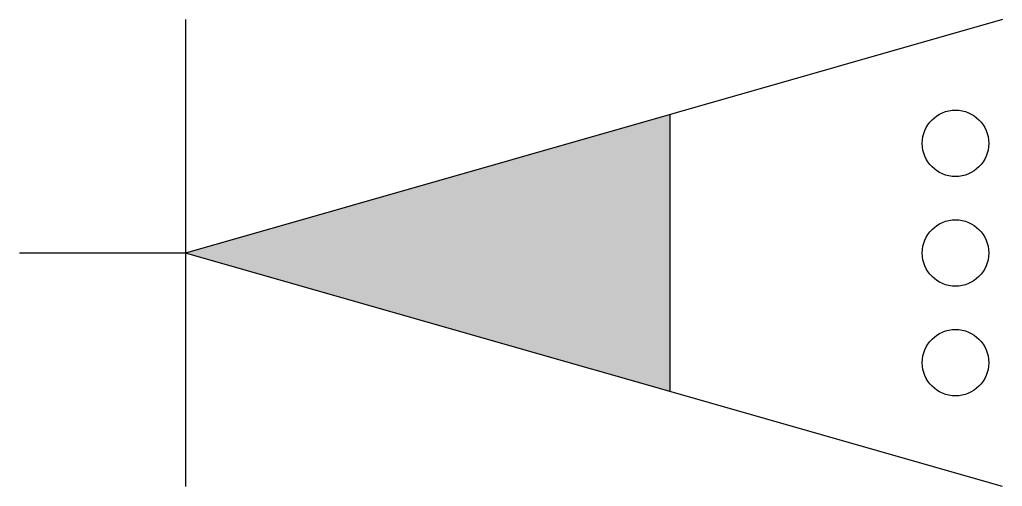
# Model space of a CAD drawing. Extents: x 0 to 8.88, y -2.11 to 2.11.
import ezdxf

# ---------------------------------------------------------------- set-up
doc = ezdxf.new("R2010")
doc.units = 0
doc.layers.get('0').update_dxf_attribs({"lineweight": 25})

msp = doc.modelspace()

# ---------------------------------------------------------------- linework, layer by layer
for p, q in [((8.8784, 2.1096), (1.4991, 0)), ((1.4991, 2.1096), (1.4991, -2.1096)), ((5.8784, -1.2519), (5.8784, 1.2519)), ((1.4991, 0), (0, 0)), ((8.8784, -2.1096), (1.4991, 0))]:
    msp.add_line(p, q)
for centre in [(8.455, 0.9914), (8.455, 0), (8.455, -0.9914)]:
    msp.add_circle(centre, 0.3)
msp.add_solid([(1.4991, 0), (5.8784, 1.2519), (5.8784, -1.2519)])

doc.saveas('drawing.dxf')
